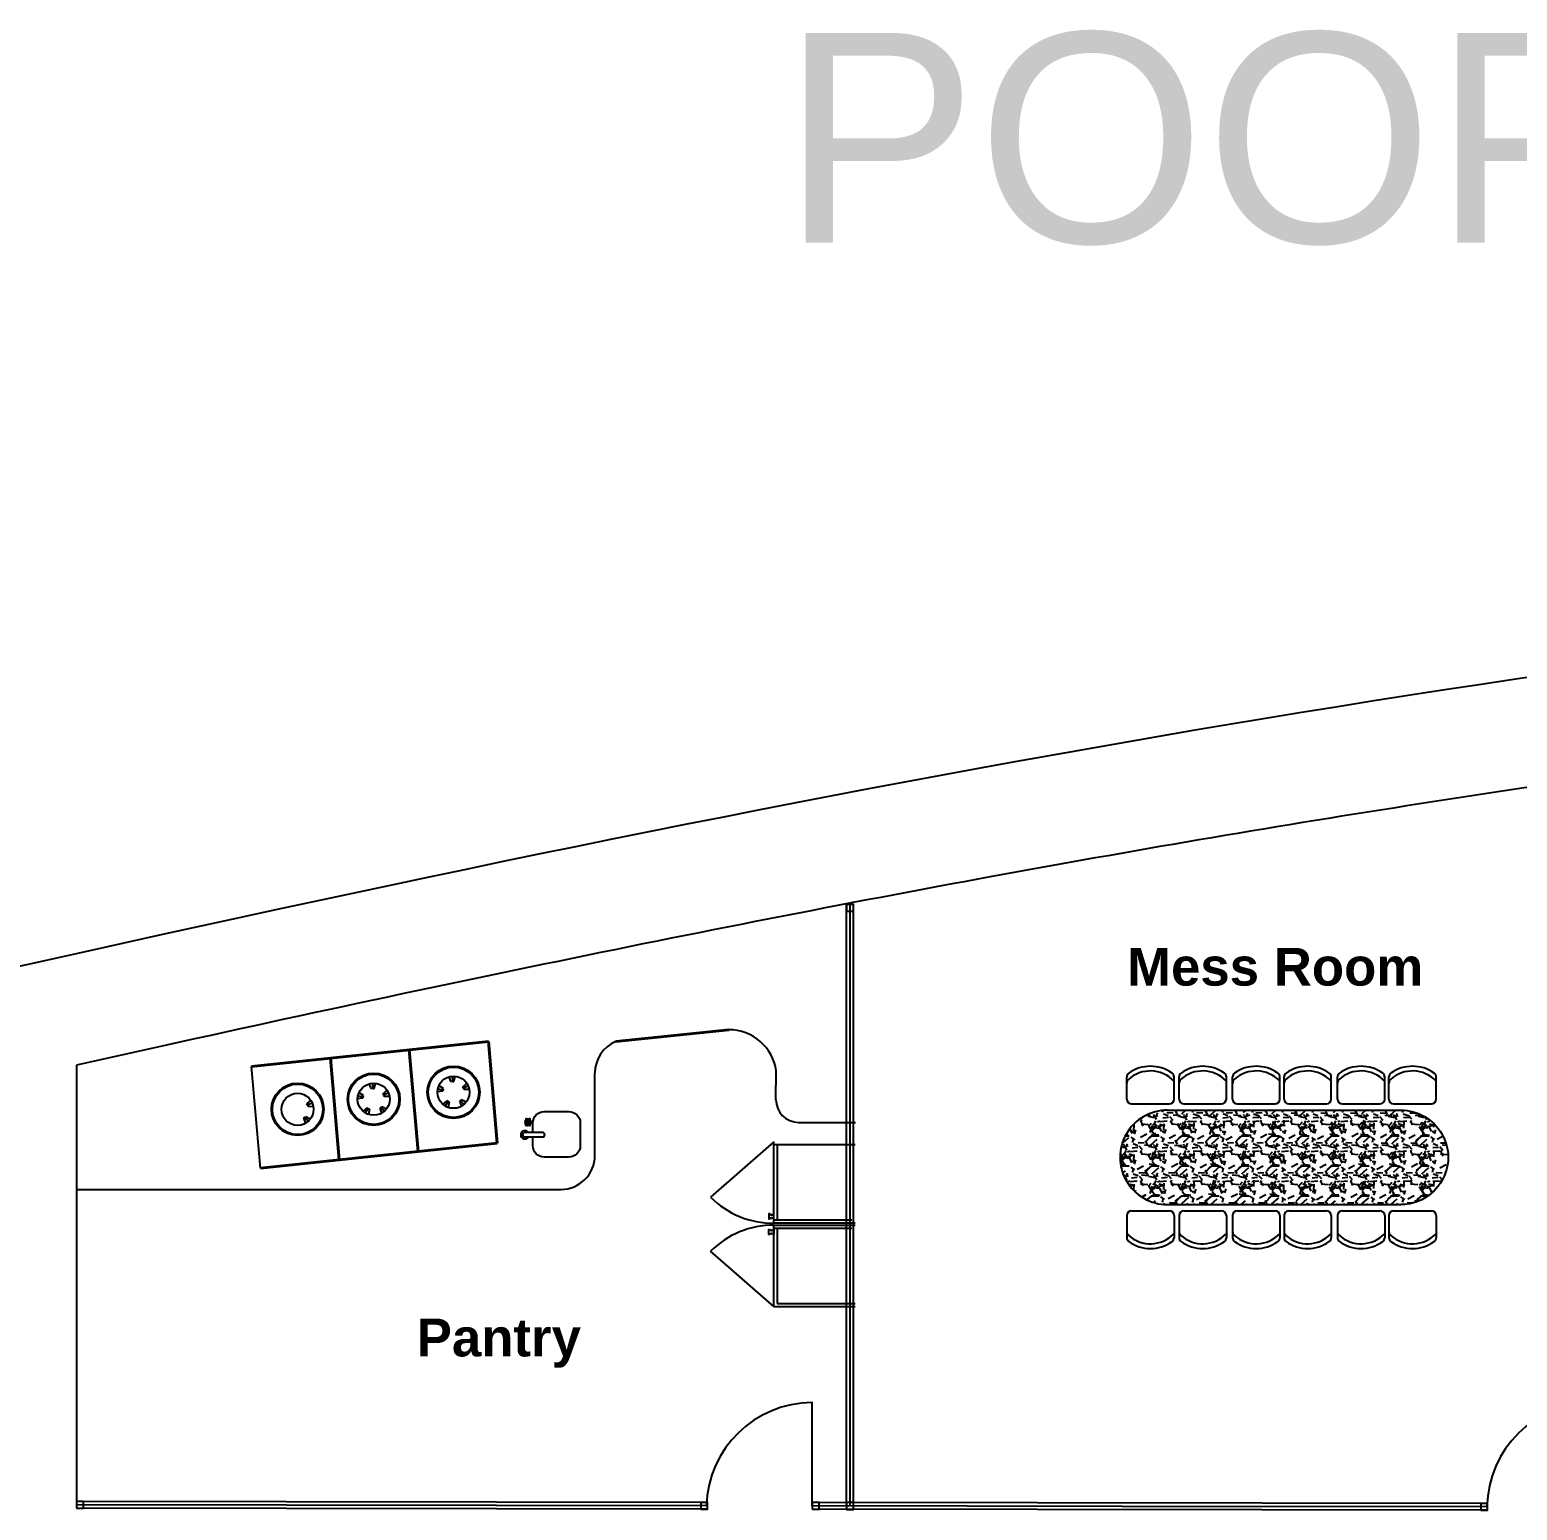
# Model space of a CAD drawing. Header units: millimetres. Extents: x 2592 to 2762, y 1632 to 1753.
# Drawn here: x 2603.83 to 2614.77, y 1671.18 to 1682.07 of the extents above; entities that cross this region are included whole.
import ezdxf

# ---------------------------------------------------------------- set-up
doc = ezdxf.new("R2010")
doc.units = ezdxf.units.MM
for name, color, linetype in [('-1', 7, 'Continuous'), ('01', 7, 'Continuous'), ('15', 7, 'Continuous'), ('7.Garis WL', 7, 'Continuous'), ('Layer3', 7, 'Continuous')]:
    doc.layers.add(name, color=color, linetype=linetype)
doc.layers.add('bangunan atas', color=10, linetype='Continuous', lineweight=40)
doc.styles.get("Standard").update_dxf_attribs({"font": 'Arial.ttf'})

msp = doc.modelspace()

# ---------------------------------------------------------------- hatches: boundary and pattern name
at = {"layer": '01'}
h = msp.add_hatch(dxfattribs=at)
h.set_pattern_fill('GRAVEL', color=2, scale=0.008686381404437171, angle=2.504478116376541e-06, style=0)
h.set_pattern_definition([(228.0128025044778, (2234.821383231755, 1822.099010859), (-1.765074114365104, -1.985709306170375), [0.02968318939905665, -2.938646261028105]), (184.9697025044779, (2234.801526164828, 1822.076947449366), (2.647613325351066, 0.2206326464033477), [0.05093737487468968, -5.042791860531944]), (132.510402504478, (2234.750780324857, 1822.072534765396), (2.206339377425389, -2.426977238684795), [0.03591662355869475, -3.555744168762128]), (267.273702504478, (2234.664733033077, 1822.017376239716), (0.2206329367523894, 4.412680343167317), [0.04638571101876447, -4.592177138795352]), (292.8337025044779, (2234.662526694225, 1821.971043081207), (-1.103173686012666, 2.647610509205533), [0.04548484640331044, -4.503002747297411]), (357.273702504478, (2234.68017742307, 1821.929122605321), (-4.412680343167319, 0.2206329367523885), [0.04638571101876456, -4.592177138795359]), (37.69420250447799, (2234.726510581579, 1821.92691626647), (-2.86824485538988, -2.206339035243353), [0.06134270429525095, -6.072918517665555]), (72.25530250447798, (2234.775050079228, 1821.964424063496), (1.544441490888102, 4.853951404027308), [0.057913842099663, -5.733472105142916]), (121.4296025044781, (2234.79270080383, 1822.019582586186), (-1.765073281511413, 2.86823968879844), [0.04654276079455682, -4.607734447890709]), (175.236402504478, (2234.768431052451, 1822.059296720905), (2.426973067648479, -0.2206319109893851), [0.05313572428052434, -2.603647275784577]), (222.3974025044779, (2234.715478871216, 1822.063709400344), (-2.647609025661079, -2.4269719226861), [0.06871605228659301, -6.802895951750209]), (138.814102504478, (2234.883160779969, 1822.015169908387), (-1.544437687774135, 1.323802422189088), [0.02345366411105056, -2.32192186769448]), (171.4692025044779, (2234.865510052278, 1822.030614293751), (2.868238780714469, -0.4412691618314983), [0.04462037772594088, -4.4174245177009]), (225.0000025044779, (2234.821383234455, 1822.037233314452), (9.6442156755195e-09, -0.2206339372853997), [0.0312022637790647, -0.2808211557859087]), (203.1986025044779, (2234.805938847162, 1822.063709404298), (1.103174139069149, 0.4412701583978788), [0.01680302305255729, -1.663494157238142]), (291.801402504478, (2234.790494461312, 1822.057090380993), (-0.2206342713875429, 0.6619026797650538), [0.02376298615286249, -1.164392054501989]), (30.963802504478, (2234.799319825785, 1822.035026972613), (0.6619015448936099, 0.4412685481423977), [0.03859532985619508, -1.247911611705652]), (161.565102504478, (2234.832414938069, 1822.054884041947), (0.4412683863556573, -0.2206337402531592), [0.02790821422287372, -0.6697981837147402]), (16.38950250447803, (2234.662526690463, 1822.057090375399), (2.206342065101259, 0.6619009826661386), [0.03909636033560297, -3.870547317240324]), (70.34620250447804, (2234.700034484886, 1822.068122081423), (-0.8825337853749802, -2.426971570860844), [0.03279968931934057, -3.247160469369498]), (293.1986025044779, (2234.832414936139, 1822.099010859484), (-0.4412701583978792, 1.103174139069148), [0.03360587237748646, -1.646694695601961]), (343.6105025044781, (2234.84565298275, 1822.068122087788), (-2.206342122966474, 0.6619007897815857), [0.03909636033560285, -3.870547317240311]), (339.444002504478, (2234.662526696442, 1821.920297241041), (-1.103171826995334, 0.4412675917000415), [0.03770193552874879, -1.847393537951479]), (294.775102504478, (2234.69782815105, 1821.907059197325), (-1.103167973596061, 2.426973789221228), [0.0315899369811447, -3.127410015327936]), (66.801402504478, (2234.83462128666, 1821.878376771907), (0.4412700619553311, 1.103174177646206), [0.03360587237748645, -1.64669469560196]), (17.35400250447795, (2234.847859330572, 1821.909265544759), (-2.86824325594747, -0.8825351449303696), [0.03698513533525461, -3.661518235123962]), (69.44400250447805, (2234.726510583702, 1821.878376767181), (-0.4412675917000421, -1.103171826995334), [0.01885101119628141, -1.866251671980512]), (101.3099025044778, (2234.821383241402, 1821.878376771328), (-0.2206330372280479, 0.8825335145765358), [0.01125016687595672, -1.113767823676928]), (165.963802504478, (2234.81917690004, 1821.889408475616), (0.661902737791737, -0.2206336768974299), [0.04548484640331048, -0.8642124291181555]), (186.009002504478, (2234.775050082024, 1821.900440178069), (2.206337613548992, 0.2206336688862284), [0.0421521424498701, -4.173059236031276]), (303.690102504478, (2234.79931982665, 1822.015169904721), (-0.2206341826461993, 0.4412677400017677), [0.03182029981599042, -0.7636875430390263]), (353.1572025044779, (2234.816970554821, 1821.988693814971), (3.750781060820651, -0.4412699876890752), [0.05555436031877609, -5.499869250033426]), (60.945402504478, (2234.872129077031, 1821.982074794752), (-0.8825342302271927, -1.544434970201103), [0.02271558228311538, -2.248852027320341]), (90.00000250447765, (2234.883160780545, 1822.001931863125), (-0.2206340973169263, 0.2206340780284813), [0.01323804526036217, -0.2073960424123406]), (120.256402504478, (2234.770637399979, 1821.907059200508), (0.8825345477475933, -1.544437796178918), [0.03065137347039533, -3.034491793444677]), (48.01280250447802, (2234.755193012687, 1821.933535290353), (1.765074114365104, 1.985709306170375), [0.05936646566192723, -2.908964895769138]), (2.504477924232525e-06, (2234.794907146539, 1821.977662109625), (0.2206340780284814, 0.2206340973169262), [0.05736486279490279, -0.1632692248778002]), (325.3048025044781, (2234.852272009334, 1821.977662112132), (-2.206337121442985, 1.544438664108823), [0.03488537635836004, -3.45364444173438]), (254.0546025044781, (2234.8809544416, 1821.957805045493), (-0.2206346119473067, -0.8825384627176414), [0.03212475748421592, -1.57411997896789]), (207.6460025044779, (2234.872129079443, 1821.926916272835), (-4.19204609691255, -2.206342447592598), [0.05230461130774813, -5.178169114720104]), (175.4261025044779, (2234.825795922093, 1821.902646521165), (-2.8682438099667, 0.2206328948474377), [0.05533476859687184, -5.478135923759522]), (175.4261025044779, (2234.825795922093, 1821.902646521165), (-2.8682438099667, 0.2206328948474377), [0.05533476859687184, -5.478135923759522])])
edge = h.paths.add_edge_path()
edge.add_ellipse((2613.916153332067, 1673.776159513944), major_axis=(5.956977844955618e-16, 0.3474552509996838), ratio=1, start_angle=180, end_angle=360)
edge.add_line((2613.916153332067, 1674.123614764943), (2612.743000223582, 1674.123614764943))
edge.add_line((2612.743000223582, 1674.123614764943), (2612.743000223582, 1673.428704262944))
edge.add_line((2612.743000223582, 1673.428704262944), (2613.916153332065, 1673.428704262944))
edge = h.paths.add_edge_path()
edge.add_line((2612.743000223582, 1674.123614764943), (2612.198397310078, 1674.123614764943))
edge.add_ellipse((2612.198397310076, 1673.776159513944), major_axis=(5.956977844955618e-16, 0.3474552509996838), ratio=1, start_angle=0, end_angle=180)
edge.add_line((2612.198397310076, 1673.428704262944), (2612.743000223582, 1673.428704262944))
edge.add_line((2612.743000223582, 1673.428704262944), (2612.743000223582, 1674.123614764944))

# ---------------------------------------------------------------- linework, layer by layer
at = {"layer": '-1', "color": 7}
msp.add_line((2604.1755988338, 1674.45543780453), (2604.1755988338, 1671.219256015222), dxfattribs=at)
for points in [[(2609.586491953197, 1671.211773764809), (2609.586491953197, 1671.971653881664, 0.4070719723322143), (2608.808908157844, 1671.212849017368, 0.4070719723322143)], [(2615.327379247053, 1671.203835194341), (2615.327379247053, 1671.971653881664, 0.4100499319936282), (2614.549641901731, 1671.20491065923, 0.4100499319936282)]]:
    msp.add_lwpolyline(points, format="xyb", dxfattribs=at)
for p, q in [((2609.839456153996, 1671.211389392449), (2609.8394561539967, 1675.636334591435)), ((2609.864456153996, 1671.211389392449), (2609.864456153997, 1675.641512990845)), ((2609.889456153996, 1671.211389392449), (2609.889456153997, 1675.636334591435)), ((2612.198397310076, 1674.123614764944), (2613.916153332067, 1674.123614764944)), ((2612.198397310076, 1674.123614764944), (2613.916153332067, 1674.123614764944)), ((2612.198397310076, 1673.428704262946), (2613.916153332067, 1673.428704262946)), ((2608.8089427281225, 1671.2378489934658), (2604.1756334040783, 1671.24425599132)), ((2608.808873587566, 1671.18784904127), (2604.1755642635217, 1671.1942560391242)), ((2608.808908157844, 1671.212849017368), (2604.1755988338, 1671.219256015222)), ((2614.5496073314525, 1671.1799106831322), (2609.5864573829185, 1671.1867737887112)), ((2611.866422496014, 1671.208621048451), (2609.586491953197, 1671.211773764809)), ((2614.549676472009, 1671.229910635328), (2609.586526523475, 1671.236773740907)), ((2614.549641901731, 1671.20491065923), (2611.866422496014, 1671.208621048451))]:
    msp.add_line(p, q)
at = {"color": 2, "linetype": 'Continuous', "ltscale": 0.6000000238418579}
for p, q in [((2606.344002936766, 1674.281361974134), (2606.328078928591, 1674.315429640272)), ((2606.350386739151, 1674.321118483509), (2606.353877396471, 1674.282248739822)), ((2606.363751856173, 1674.283135505512), (2606.373351201429, 1674.319495270129)), ((2606.931194319793, 1674.332745122842), (2606.915270311617, 1674.36681278898)), ((2606.941068779498, 1674.333631888531), (2606.931194319793, 1674.332745122842)), ((2606.937578122176, 1674.372501632216), (2606.941068779498, 1674.333631888531)), ((2606.941068779498, 1674.333631888531), (2606.950943239199, 1674.334518654219)), ((2606.950943239199, 1674.334518654219), (2606.960542584456, 1674.370878418837)), ((2607.01686133459, 1674.295116884996), (2607.044340821318, 1674.320789004533)), ((2605.870013482649, 1674.169749074925), (2605.897492969375, 1674.195421194461)), ((2606.281743792538, 1674.211515566444), (2606.244422727519, 1674.206898422497)), ((2606.245905808659, 1674.229872360334), (2606.283951804108, 1674.221180761357)), ((2606.286159815684, 1674.23084595627), (2606.254545985428, 1674.251211261308)), ((2606.283951804108, 1674.221180761357), (2606.281743792538, 1674.211515566444)), ((2606.283951804108, 1674.221180761357), (2606.286159815684, 1674.23084595627)), ((2606.353877396471, 1674.282248739822), (2606.344002936766, 1674.281361974134)), ((2606.353877396471, 1674.282248739822), (2606.363751856173, 1674.283135505512)), ((2606.429669951564, 1674.243733736288), (2606.457149438292, 1674.269405855826)), ((2606.433564691706, 1674.234616592711), (2606.429669951564, 1674.243733736288)), ((2606.469453342294, 1674.249947816465), (2606.433564691706, 1674.234616592711)), ((2606.433564691706, 1674.234616592711), (2606.437459431854, 1674.225499449133)), ((2606.437459431854, 1674.225499449133), (2606.475005983742, 1674.227605714451)), ((2606.868935175564, 1674.262898715151), (2606.831614110543, 1674.258281571206)), ((2606.833097191683, 1674.281255509041), (2606.871143187134, 1674.272563910065)), ((2606.873351198708, 1674.282229104977), (2606.841737368457, 1674.302594410015)), ((2606.871143187134, 1674.272563910065), (2606.868935175564, 1674.262898715151)), ((2606.871143187134, 1674.272563910065), (2606.873351198708, 1674.282229104977)), ((2607.000079939303, 1674.19549347708), (2606.992612561388, 1674.18897200678)), ((2607.000079939303, 1674.19549347708), (2607.007547317221, 1674.202014947379)), ((2607.025751002494, 1674.166098950765), (2607.000079939303, 1674.19549347708)), ((2607.007547317221, 1674.202014947379), (2607.040454582185, 1674.18381352368)), ((2607.020756074734, 1674.285999741419), (2607.01686133459, 1674.295116884996)), ((2607.056644725321, 1674.301330965173), (2607.020756074734, 1674.285999741419)), ((2607.020756074734, 1674.285999741419), (2607.024650814878, 1674.27688259784)), ((2607.024650814878, 1674.27688259784), (2607.062197366769, 1674.27898886316)), ((2605.873908222793, 1674.160631931347), (2605.870013482649, 1674.169749074925)), ((2605.909796873377, 1674.175963155102), (2605.873908222793, 1674.160631931347)), ((2605.873908222793, 1674.160631931347), (2605.877802962936, 1674.151514787769)), ((2605.877802962936, 1674.151514787769), (2605.915349514825, 1674.153621053088)), ((2606.31191287308, 1674.140893181203), (2606.282775106215, 1674.117119867291)), ((2606.300399645578, 1674.102308487827), (2606.320422706585, 1674.135806527928)), ((2606.320422706585, 1674.135806527928), (2606.31191287308, 1674.140893181203)), ((2606.320422706585, 1674.135806527928), (2606.328932540088, 1674.130719874651)), ((2606.328932540088, 1674.130719874651), (2606.321790861587, 1674.093798656626)), ((2606.412888556276, 1674.144110328372), (2606.405421178359, 1674.137588858073)), ((2606.405421178359, 1674.137588858073), (2606.419026878331, 1674.102530837011)), ((2606.412888556276, 1674.144110328372), (2606.420355934193, 1674.150631798672)), ((2606.438559619467, 1674.114715802056), (2606.412888556276, 1674.144110328372)), ((2606.420355934193, 1674.150631798672), (2606.453263199161, 1674.132430374972)), ((2606.899104256109, 1674.192276329911), (2606.869966489242, 1674.168503015999)), ((2606.887591028604, 1674.153691636536), (2606.907614089614, 1674.187189676637)), ((2606.907614089614, 1674.187189676637), (2606.899104256109, 1674.192276329911)), ((2606.907614089614, 1674.187189676637), (2606.916123923117, 1674.18210302336)), ((2606.916123923117, 1674.18210302336), (2606.908982244614, 1674.145181805333)), ((2606.992612561388, 1674.18897200678), (2607.006218261356, 1674.153913985719)), ((2605.85323208736, 1674.070125667009), (2605.845764709444, 1674.063604196708)), ((2605.845764709444, 1674.063604196708), (2605.859370409412, 1674.028546175647)), ((2605.85323208736, 1674.070125667009), (2605.860699465277, 1674.076647137309)), ((2605.878903150552, 1674.040731140693), (2605.85323208736, 1674.070125667009)), ((2605.860699465277, 1674.076647137309), (2605.893606730243, 1674.058445713609))]:
    msp.add_line(p, q, dxfattribs=at)
at = {"color": 0}
for p, q in [((2607.484895294659, 1674.038016261129), (2607.469770079976, 1674.038012477738)), ((2607.484895294659, 1674.031562467563), (2607.469770079976, 1674.031566250954)), ((2607.487288687201, 1674.042161738612), (2607.479729356374, 1674.055262450463)), ((2607.487288687201, 1674.027416990076), (2607.479729356374, 1674.014316278229)), ((2607.492877836377, 1674.045388635395), (2607.485311952525, 1674.058485563854)), ((2607.492877836377, 1674.024190093294), (2607.485311952525, 1674.011093164836)), ((2607.495271228922, 1674.038018856545), (2607.489680006758, 1674.038017457966)), ((2607.492474406636, 1674.033174618247), (2607.489680006758, 1674.038017457969)), ((2607.492474406636, 1674.036404110444), (2607.489680006758, 1674.031561270725)), ((2607.495271228922, 1674.031559872147), (2607.489680006758, 1674.031561270725)), ((2607.492474406636, 1674.036404110444), (2607.495271228922, 1674.041245551589)), ((2607.492474406636, 1674.033174618247), (2607.495271228922, 1674.028333177103)), ((2607.498068051209, 1674.036404110444), (2607.495271228922, 1674.041245551589)), ((2607.495271228922, 1674.038018856545), (2607.500862451085, 1674.038017457969)), ((2607.498068051209, 1674.033174618246), (2607.495271228922, 1674.028333177103)), ((2607.495271228922, 1674.031559872147), (2607.500862451085, 1674.031561270725)), ((2607.497664621464, 1674.045388635395), (2607.505230505317, 1674.058485563854)), ((2607.497664621464, 1674.024190093294), (2607.505230505317, 1674.011093164838)), ((2607.498068051209, 1674.033174618247), (2607.500862451085, 1674.038017457966)), ((2607.498068051209, 1674.036404110444), (2607.500862451085, 1674.031561270725)), ((2607.503253770643, 1674.042161738612), (2607.510813101471, 1674.055262450463)), ((2607.503253770639, 1674.027416990077), (2607.510813101471, 1674.014316278229)), ((2607.505647163186, 1674.038016261129), (2607.520772377866, 1674.038012477738)), ((2607.505647163186, 1674.031562467563), (2607.520772377866, 1674.031566250954)), ((2607.601534844214, 1673.960191895213), (2607.473552887209, 1673.960191895213)), ((2607.601534844214, 1673.925262061191), (2607.473552887209, 1673.925262061191))]:
    msp.add_line(p, q, dxfattribs=at)
at = {"color": 151, "ltscale": 0.1000000014901161}
for p, q in [((2609.30355816328, 1673.890982235945), (2608.837844143385, 1673.484144446179)), ((2609.303558163275, 1672.678069160662), (2608.837844143383, 1673.084906950428))]:
    msp.add_line(p, q, dxfattribs=at)
at = {"color": 151}
for p, q in [((2609.303558163298, 1673.291601511673), (2609.3035581633, 1673.890982235945)), ((2609.902774683035, 1673.868205768418), (2609.3035581633, 1673.868205768421)), ((2609.328732153723, 1673.868205768421), (2609.328732153723, 1673.314377979195)), ((2609.877467496895, 1673.314377979193), (2609.303558163298, 1673.314377979195)), ((2609.902774683012, 1673.291601511669), (2609.303558163298, 1673.291601511673)), ((2609.30355816328, 1673.277449884935), (2609.902774683012, 1673.277449884933)), ((2609.303558163275, 1672.678069160662), (2609.30355816328, 1673.277449884935)), ((2609.30355816328, 1673.254673417411), (2609.877467496895, 1673.254673417409)), ((2609.328732153703, 1673.254673417411), (2609.328732153703, 1672.700845628186)), ((2609.30355816328, 1672.678069160662), (2609.90277468301, 1672.678069160664)), ((2609.328732153705, 1672.700845628186), (2609.902774683012, 1672.700845628189))]:
    msp.add_line(p, q, dxfattribs=at)
for points in [[(2609.839456153997, 1675.586334591435), (2609.889456153997, 1675.586334591435), (2609.889456153997, 1675.636334591435), (2609.839456153997, 1675.636334591435)], [(2604.175633404078, 1671.19425599132), (2604.225633404078, 1671.19425599132), (2604.225633404078, 1671.24425599132), (2604.175633404078, 1671.24425599132)], [(2608.766975397808, 1671.187907026413), (2608.816975397808, 1671.187907026413), (2608.816975397808, 1671.237907026413), (2608.766975397808, 1671.237907026413)], [(2609.586526523476, 1671.186773740907), (2609.636526523476, 1671.186773740907), (2609.636526523476, 1671.236773740907), (2609.586526523476, 1671.236773740907)], [(2609.839456153997, 1671.186423986663), (2609.889456153997, 1671.186423986663), (2609.889456153997, 1671.236423986663), (2609.839456153997, 1671.236423986663)], [(2614.503777314047, 1671.179974105256), (2614.553777314047, 1671.179974105256), (2614.553777314047, 1671.229974105256), (2614.503777314047, 1671.229974105256)]]:
    msp.add_lwpolyline(points, close=True)
at = {"color": 0}
msp.add_lwpolyline([(2607.531779373011, 1673.960191895213), (2607.531779373011, 1674.029444760671, -0.414213562373095), (2607.615168633253, 1674.112834020911), (2607.796691816841, 1674.112834020911, -0.4142135623731171), (2607.880081077079, 1674.029444760671), (2607.880081077079, 1673.861642099837, -0.414213562373095), (2607.796691816841, 1673.778252839596), (2607.615168633253, 1673.778252839596, -0.414213562373095), (2607.531779373011, 1673.861642099837), (2607.531779373011, 1673.925262061191)], format="xyb", dxfattribs=at)
at = {"color": 151, "ltscale": 0.1000000014901161}
for points in [[(2609.275986670401, 1673.359793644421), (2609.267595346471, 1673.359783485252), (2609.267595346471, 1673.323820615442), (2609.275986670401, 1673.323830827599)], [(2609.303558163298, 1673.35982725191), (2609.297564360497, 1673.359819957517)], [(2609.297564360497, 1673.323857087426), (2609.303558163298, 1673.323864381824), (2609.303558163298, 1673.359827198646)], [(2609.275986670381, 1673.209257752186), (2609.267595346454, 1673.209267911355), (2609.267595346454, 1673.245230781165), (2609.275986670381, 1673.245220569009)], [(2609.297564360477, 1673.245194309181), (2609.303558163275, 1673.245187014784), (2609.303558163275, 1673.209224197959)], [(2609.303558163275, 1673.209224144699), (2609.297564360477, 1673.209231439087)]]:
    msp.add_lwpolyline(points, dxfattribs=at)
at = {"color": 2, "linetype": 'Continuous', "ltscale": 0.6000000238418579}
for centre, radius in [((2606.948132414057, 1674.254975738747), 0.1927613900489), ((2606.948132414057, 1674.254975738747), 0.185541104961703), ((2605.801284562111, 1674.129607928674), 0.1927613900489), ((2605.801284562111, 1674.129607928674), 0.185541104961703), ((2606.360941031029, 1674.203592590038), 0.1927613900489), ((2606.360941031029, 1674.203592590038), 0.185541104961703), ((2606.360941031029, 1674.203592590038), 0.1179988504728224), ((2606.360941031029, 1674.203592590038), 0.1179988504728185), ((2606.948132414057, 1674.254975738747), 0.1179988504728224), ((2606.948132414057, 1674.254975738747), 0.1179988504728185), ((2605.801284562111, 1674.129607928674), 0.1179988504728224), ((2605.801284562111, 1674.129607928674), 0.1179988504728185)]:
    msp.add_circle(centre, radius, dxfattribs=at)
at = {"color": 0}
for radius in [0.01086613430206811, 0.003229492198746749]:
    msp.add_circle((2607.495271228922, 1674.034789364345), radius, dxfattribs=at)
for centre, radius, start, end in [((2607.495271228922, 1674.034789364345), 0.02296404756240704, 128.0701177963215, 171.929882203826), ((2607.495271228922, 1674.034789364345), 0.02296404756240704, 188.070117796174, 231.9298822036785), ((2607.477142960152, 1674.034789364345), 0.003229492198746749, 86.39826498722556, 273.6017350127745), ((2607.482419214903, 1674.057049705608), 0.003229492198746747, 26.39826497527966, 213.60173502537), ((2607.482419214903, 1674.012529023083), 0.003229492198746749, 146.3982649841147, 333.6017350157364), ((2607.495271228922, 1674.034789364345), 0.02296404756240704, 68.07011779613549, 111.9298822038645), ((2607.495271228922, 1674.034789364345), 0.02296404756240704, 248.0701177966967, 291.9298822033033), ((2607.508123242942, 1674.057049705608), 0.003229492198746749, 326.3982650365386, 153.601735042222), ((2607.508123242942, 1674.012529023083), 0.003229492198746749, 206.3982649873747, 33.60173501261901), ((2607.495271228922, 1674.034789364345), 0.02296404756240704, 8.070117796174, 51.92988220367855), ((2607.495271228922, 1674.034789364345), 0.02296404756240704, 308.0701177963215, 351.929882203826), ((2607.520975256963, 1674.034789364345), 0.003229492198746749, 266.3982650065444, 93.60173499345564), ((2607.473552887209, 1673.942726978203), 0.03084982957180153, 34.48057881490974, 325.5194211849386), ((2607.473552887209, 1673.942726978203), 0.01746491701098868, 90, 270), ((2607.601534844214, 1673.942726978203), 0.01746491701098868, 270, 90)]:
    msp.add_arc(centre, radius, start, end, dxfattribs=at)
at = {"color": 151, "ltscale": 0.1000000014901161}
for centre, radius, start, end in [((2609.303485219303, 1673.95092026397), 0.6593187966888253, 225.0697283464105, 270.069728347167), ((2609.286770033581, 1673.364302129921), 0.01168791525610575, 202.6896300067278, 337.4501095815725), ((2609.286780986244, 1673.319348605412), 0.0116879241231203, 22.68959329489278, 157.4498633992709), ((2609.303485219303, 1672.618131132636), 0.6593187966888253, 89.930271652833, 134.9302716535895), ((2609.286780986224, 1673.249702791195), 0.0116879241231203, 202.5501366007291, 337.3104067051072), ((2609.286770033559, 1673.204749266686), 0.01168791525610575, 22.54989041842748, 157.3103699932722)]:
    msp.add_arc(centre, radius, start, end, dxfattribs=at)
msp.add_ellipse((2612.198397310078, 1673.776159513945), major_axis=(5.956977844955626e-16, 0.3474552509996842), ratio=1, start_param=0, end_param=3.141592741012573)
at = {"extrusion": (0, 0, -1)}
msp.add_ellipse((2613.916153332067, 1673.776159513945), major_axis=(4.893202942496364e-16, 0.3474552509996841), ratio=1, start_param=0, end_param=3.141592741012573, dxfattribs=at)
at = {"layer": '01', "color": 2}
for p, q in [((2609.319886152765, 1674.200227296535), (2609.322425962438, 1674.413791935065)), ((2607.988197798599, 1673.790571880215), (2607.988197798599, 1674.397348997922)), ((2609.486664673246, 1674.033448776055), (2609.903610974446, 1674.033448776055)), ((2604.1755988338, 1673.540404099493), (2607.738030017878, 1673.540404099494))]:
    msp.add_line(p, q, dxfattribs=at)
for centre, radius, start, end in [((2608.971250775764, 1674.360199596578), 0.3552409752252357, 8.676879849310994, 89.60517174775306), ((2608.238365579318, 1674.397348997922), 0.2501677807200001, 112.810371727029, 180), ((2609.486664673246, 1674.200227296535), 0.1667785204800001, 180, 270), ((2607.738030017878, 1673.790571880215), 0.2501677807200001, 270, 0)]:
    msp.add_arc(centre, radius, start, end, dxfattribs=at)
at = {"layer": '15'}
for points, knots in [([(2625.66764751349, 1678.414124959526), (2624.058254546149, 1678.307304066277), (2615.757167104894, 1677.662070009707), (2609.541058869336, 1676.486449760908), (2603.273149181489, 1675.072750396672), (2603.222823898134, 1675.061384504187), (2603.222792805263, 1675.061377481908), (2603.222761712364, 1675.061370459615), (2603.222730619437, 1675.061363437311), (2603.215789698502, 1675.059795837773), (2603.208847349918, 1675.058227626385), (2603.201905001335, 1675.056659414997), (2600.607165824848, 1674.470532187803), (2598.01242664836, 1673.88440496061), (2595.417687471874, 1673.298277733416)], [108.6083635021704, 108.6083635021704, 108.6083635021704, 108.6083635021704, 113.0222133918585, 131.9017490398102, 132.0543297259849, 132.0543297259849, 132.0543297259849, 132.0544239961247, 132.0544239961247, 132.0544239961247, 132.0754680610035, 132.0754680610035, 132.0754680610035, 139.9407976269507, 139.9407976269507, 139.9407976269507, 139.9407976269507]), ([(2623.655186703022, 1677.468228713187), (2622.522234800744, 1677.381006003596), (2621.41932633752, 1677.285015877177), (2619.226734228246, 1677.066150108936), (2618.138024950221, 1676.941994999778), (2614.953261686612, 1676.533914966844), (2612.938519331601, 1676.214405359463), (2608.733169085445, 1675.442921570618), (2606.538175245329, 1674.982904333634), (2604.1755988338, 1674.45543780453)], [110.5261194234907, 110.5261194234909, 110.5261194234909, 110.5261194234909, 113.7256780902776, 113.7256780902776, 117.1372211490158, 117.1372211490158, 123.9603072664921, 123.9603072664921, 131.2607964105372, 131.2607964105372, 131.2607964105372, 131.2607964105372])]:
    msp.add_open_spline(points, degree=3, knots=knots, dxfattribs=at)
at = {"layer": '7.Garis WL'}
for p, q in [((2611.900412670996, 1674.205039303094), (2611.900412670996, 1674.367724685076)), ((2612.247867921997, 1674.205039303094), (2612.247867921997, 1674.367724685076)), ((2612.284992169262, 1674.205039303094), (2612.284992169262, 1674.367724685076)), ((2612.632447420262, 1674.205039303094), (2612.632447420262, 1674.367724685076)), ((2612.678236729571, 1674.205039303094), (2612.678236729571, 1674.367724685076)), ((2613.025691980573, 1674.205039303094), (2613.025691980573, 1674.367724685076)), ((2613.056575511924, 1674.205039303094), (2613.056575511924, 1674.367724685076)), ((2613.404030762923, 1674.205039303094), (2613.404030762923, 1674.367724685076)), ((2613.449820072231, 1674.205039303094), (2613.449820072231, 1674.367724685076)), ((2613.797275323231, 1674.205039303094), (2613.797275323231, 1674.367724685076)), ((2613.828158854582, 1674.205039303094), (2613.828158854582, 1674.367724685076)), ((2614.175614105581, 1674.205039303094), (2614.175614105581, 1674.367724685076)), ((2611.935158196097, 1674.170293777992), (2612.213122396897, 1674.170293777992)), ((2612.319737694361, 1674.170293777992), (2612.597701895161, 1674.170293777992)), ((2612.712982254671, 1674.170293777992), (2612.99094645547, 1674.170293777992)), ((2613.091321037022, 1674.170293777992), (2613.369285237821, 1674.170293777992)), ((2613.484565597331, 1674.170293777992), (2613.762529798131, 1674.170293777992)), ((2613.862904379681, 1674.170293777992), (2614.14086858048, 1674.170293777992)), ((2611.900412670996, 1673.347279724795), (2611.900412670996, 1673.184594342812)), ((2611.935158196097, 1673.382025249897), (2612.213122396897, 1673.382025249897)), ((2612.247867921997, 1673.347279724795), (2612.247867921997, 1673.184594342812)), ((2612.284992169262, 1673.347279724795), (2612.284992169262, 1673.184594342812)), ((2612.319737694361, 1673.382025249897), (2612.597701895161, 1673.382025249897)), ((2612.632447420262, 1673.347279724795), (2612.632447420262, 1673.184594342812)), ((2612.678236729571, 1673.347279724795), (2612.678236729571, 1673.184594342812)), ((2612.712982254671, 1673.382025249897), (2612.99094645547, 1673.382025249897)), ((2613.025691980573, 1673.347279724795), (2613.025691980573, 1673.184594342812)), ((2613.056575511924, 1673.347279724795), (2613.056575511924, 1673.184594342812)), ((2613.091321037022, 1673.382025249897), (2613.369285237821, 1673.382025249897)), ((2613.404030762923, 1673.347279724795), (2613.404030762923, 1673.184594342812)), ((2613.449820072231, 1673.347279724795), (2613.449820072231, 1673.184594342812)), ((2613.484565597331, 1673.382025249897), (2613.762529798131, 1673.382025249897)), ((2613.797275323231, 1673.347279724795), (2613.797275323231, 1673.184594342812)), ((2613.828158854582, 1673.347279724795), (2613.828158854582, 1673.184594342812)), ((2613.862904379681, 1673.382025249897), (2614.14086858048, 1673.382025249897)), ((2614.175614105581, 1673.347279724795), (2614.175614105581, 1673.184594342812))]:
    msp.add_line(p, q, dxfattribs=at)
for centre, radius, start, end in [((2612.074140296498, 1674.170293777992), 0.2761890739967068, 54.85625098260954, 125.1437490173904), ((2612.458719794762, 1674.170293777992), 0.2761890739967068, 54.85625098260954, 125.1437490173904), ((2612.851964355071, 1674.170293777992), 0.2761890739967068, 54.85625098260954, 125.1437490173904), ((2613.230303137421, 1674.170293777992), 0.2761890739967068, 54.85625098260954, 125.1437490173904), ((2613.623547697729, 1674.170293777992), 0.2761890739967068, 54.85625098260954, 125.1437490173904), ((2614.001886480082, 1674.170293777992), 0.2761890739967068, 54.85625098260954, 125.1437490173904), ((2611.935158196097, 1674.367724685076), 0.03474552509996841, 125.1437490173904, 180), ((2611.935158196097, 1674.323290669498), 0.03474552509996841, 132.2519510755868, 180), ((2612.074140296498, 1674.170293777992), 0.2414435488967383, 43.98371243524756, 132.2519510755868), ((2612.213122396897, 1674.367724685076), 0.03474552509996841, 0, 54.85625098260954), ((2612.319737694361, 1674.367724685076), 0.03474552509996841, 125.1437490173904, 180), ((2612.319737694361, 1674.323290669498), 0.03474552509996841, 132.2519510755868, 180), ((2612.458719794762, 1674.170293777992), 0.2414435488967383, 43.98371243524756, 132.2519510755868), ((2612.597701895161, 1674.367724685076), 0.03474552509996841, 0, 54.85625098260954), ((2612.712982254671, 1674.367724685076), 0.03474552509996841, 125.1437490173904, 180), ((2612.712982254671, 1674.323290669498), 0.03474552509996841, 132.2519510755868, 180), ((2612.851964355071, 1674.170293777992), 0.2414435488967383, 43.98371243524756, 132.2519510755868), ((2612.99094645547, 1674.367724685076), 0.03474552509996841, 0, 54.85625098260954), ((2613.091321037022, 1674.367724685076), 0.03474552509996841, 125.1437490173904, 180), ((2613.091321037022, 1674.323290669498), 0.03474552509996841, 132.2519510755868, 180), ((2613.230303137421, 1674.170293777992), 0.2414435488967383, 43.98371243524756, 132.2519510755868), ((2613.369285237821, 1674.367724685076), 0.03474552509996841, 0, 54.85625098260954), ((2613.484565597331, 1674.367724685076), 0.03474552509996841, 125.1437490173904, 180), ((2613.484565597331, 1674.323290669498), 0.03474552509996841, 132.2519510755868, 180), ((2613.623547697729, 1674.170293777992), 0.2414435488967383, 43.98371243524756, 132.2519510755868), ((2613.762529798131, 1674.367724685076), 0.03474552509996841, 0, 54.85625098260954), ((2613.862904379681, 1674.367724685076), 0.03474552509996841, 125.1437490173904, 180), ((2613.862904379681, 1674.323290669498), 0.03474552509996841, 132.2519510755868, 180), ((2614.001886480082, 1674.170293777992), 0.2414435488967383, 43.98371243524756, 132.2519510755868), ((2614.14086858048, 1674.367724685076), 0.03474552509996841, 0, 54.85625098260954), ((2611.935158196097, 1674.205039303094), 0.03474552509996841, 180, 270), ((2612.213122396897, 1674.205039303094), 0.03474552509996841, 270, 0), ((2612.319737694361, 1674.205039303094), 0.03474552509996841, 180, 270), ((2612.597701895161, 1674.205039303094), 0.03474552509996841, 270, 0), ((2612.712982254671, 1674.205039303094), 0.03474552509996841, 180, 270), ((2612.99094645547, 1674.205039303094), 0.03474552509996841, 270, 0), ((2613.091321037022, 1674.205039303094), 0.03474552509996841, 180, 270), ((2613.369285237821, 1674.205039303094), 0.03474552509996841, 270, 0), ((2613.484565597331, 1674.205039303094), 0.03474552509996841, 180, 270), ((2613.762529798131, 1674.205039303094), 0.03474552509996841, 270, 0), ((2613.862904379681, 1674.205039303094), 0.03474552509996841, 180, 270), ((2614.14086858048, 1674.205039303094), 0.03474552509996841, 270, 0), ((2611.935158196097, 1673.347279724795), 0.03474552509996841, 90, 180), ((2612.213122396897, 1673.347279724795), 0.03474552509996841, 0, 90), ((2612.319737694361, 1673.347279724795), 0.03474552509996841, 90, 180), ((2612.597701895161, 1673.347279724795), 0.03474552509996841, 0, 90), ((2612.712982254671, 1673.347279724795), 0.03474552509996841, 90, 180), ((2612.99094645547, 1673.347279724795), 0.03474552509996841, 0, 90), ((2613.091321037022, 1673.347279724795), 0.03474552509996841, 90, 180), ((2613.369285237821, 1673.347279724795), 0.03474552509996841, 0, 90), ((2613.484565597331, 1673.347279724795), 0.03474552509996841, 90, 180), ((2613.762529798131, 1673.347279724795), 0.03474552509996841, 0, 90), ((2613.862904379681, 1673.347279724795), 0.03474552509996841, 90, 180), ((2614.14086858048, 1673.347279724795), 0.03474552509996841, 0, 90), ((2611.935158196097, 1673.229028358392), 0.03474552509996841, 180, 227.7480489244132), ((2612.074140296498, 1673.382025249897), 0.2414435488967383, 227.7480489244132, 316.0162875647524), ((2612.319737694361, 1673.229028358392), 0.03474552509996841, 180, 227.7480489244132), ((2612.458719794762, 1673.382025249897), 0.2414435488967383, 227.7480489244132, 316.0162875647524), ((2612.712982254671, 1673.229028358392), 0.03474552509996841, 180, 227.7480489244132), ((2612.851964355071, 1673.382025249897), 0.2414435488967383, 227.7480489244132, 316.0162875647524), ((2613.091321037022, 1673.229028358392), 0.03474552509996841, 180, 227.7480489244132), ((2613.230303137421, 1673.382025249897), 0.2414435488967383, 227.7480489244132, 316.0162875647524), ((2613.484565597331, 1673.229028358392), 0.03474552509996841, 180, 227.7480489244132), ((2613.623547697729, 1673.382025249897), 0.2414435488967383, 227.7480489244132, 316.0162875647524), ((2613.862904379681, 1673.229028358392), 0.03474552509996841, 180, 227.7480489244132), ((2614.001886480082, 1673.382025249897), 0.2414435488967383, 227.7480489244132, 316.0162875647524), ((2611.935158196097, 1673.184594342812), 0.03474552509996841, 180, 234.8562509826096), ((2612.074140296498, 1673.382025249897), 0.2761890739967068, 234.8562509826096, 305.1437490173905), ((2612.213122396897, 1673.184594342812), 0.03474552509996841, 305.1437490173905, 0), ((2612.319737694361, 1673.184594342812), 0.03474552509996841, 180, 234.8562509826096), ((2612.458719794762, 1673.382025249897), 0.2761890739967068, 234.8562509826096, 305.1437490173905), ((2612.597701895161, 1673.184594342812), 0.03474552509996841, 305.1437490173905, 0), ((2612.712982254671, 1673.184594342812), 0.03474552509996841, 180, 234.8562509826096), ((2612.851964355071, 1673.382025249897), 0.2761890739967068, 234.8562509826096, 305.1437490173905), ((2612.99094645547, 1673.184594342812), 0.03474552509996841, 305.1437490173905, 0), ((2613.091321037022, 1673.184594342812), 0.03474552509996841, 180, 234.8562509826096), ((2613.230303137421, 1673.382025249897), 0.2761890739967068, 234.8562509826096, 305.1437490173905), ((2613.369285237821, 1673.184594342812), 0.03474552509996841, 305.1437490173905, 0), ((2613.484565597331, 1673.184594342812), 0.03474552509996841, 180, 234.8562509826096), ((2613.623547697729, 1673.382025249897), 0.2761890739967068, 234.8562509826096, 305.1437490173905), ((2613.762529798131, 1673.184594342812), 0.03474552509996841, 305.1437490173905, 0), ((2613.862904379681, 1673.184594342812), 0.03474552509996841, 180, 234.8562509826096), ((2614.001886480082, 1673.382025249897), 0.2761890739967068, 234.8562509826096, 305.1437490173905), ((2614.14086858048, 1673.184594342812), 0.03474552509996841, 305.1437490173905, 0)]:
    msp.add_arc(centre, radius, start, end, dxfattribs=at)
at = {"layer": 'bangunan atas', "color": 2}
for p, q in [((2608.141379919553, 1674.62795190404), (2608.973698740772, 1674.715432137242)), ((2605.463051809471, 1674.444474996009), (2607.204633157564, 1674.627522571755)), ((2606.622270824513, 1674.566313824092), (2606.687681500733, 1673.818666373732)), ((2607.204633157564, 1674.627522571755), (2607.270043833787, 1673.879875121395)), ((2606.042573032935, 1674.505385131022), (2606.107983709155, 1673.757737680664)), ((2605.528442562485, 1673.697055268962), (2607.270023910577, 1673.880102844708))]:
    msp.add_line(p, q, dxfattribs=at)
at = {"layer": 'Layer3', "color": 2}
msp.add_line((2605.528442562485, 1673.697055268962), (2605.463051809471, 1674.444474996009), dxfattribs=at)

# ---------------------------------------------------------------- texts
at = {"layer": '15', "attachment_point": 1}
for s, width, gutter_width, heights, insert, char_height in [('POOP DECK', 17.54655549067365, 36.54953386723582, [3.273014361642936], (2609.3607976229, 1682.049248687967), 1.54424556), ('{\\fArial|b1|i0|c0|p34;Mess Room}', 6.341940993605476, 38.86144707906169, [0], (2611.901797451367, 1675.317558390475), 0.2779642008), ('{\\fArial|b1|i0|c0|p34;Pantry}', 1.806159659821787, 38.86144707906169, [0], (2606.677182276756, 1672.589859300439), 0.2779642008)]:
    msp.add_mtext_dynamic_manual_height_columns(s, width=width, gutter_width=gutter_width, heights=heights, dxfattribs=dict(at, insert=insert, char_height=char_height))

doc.saveas('drawing.dxf')
